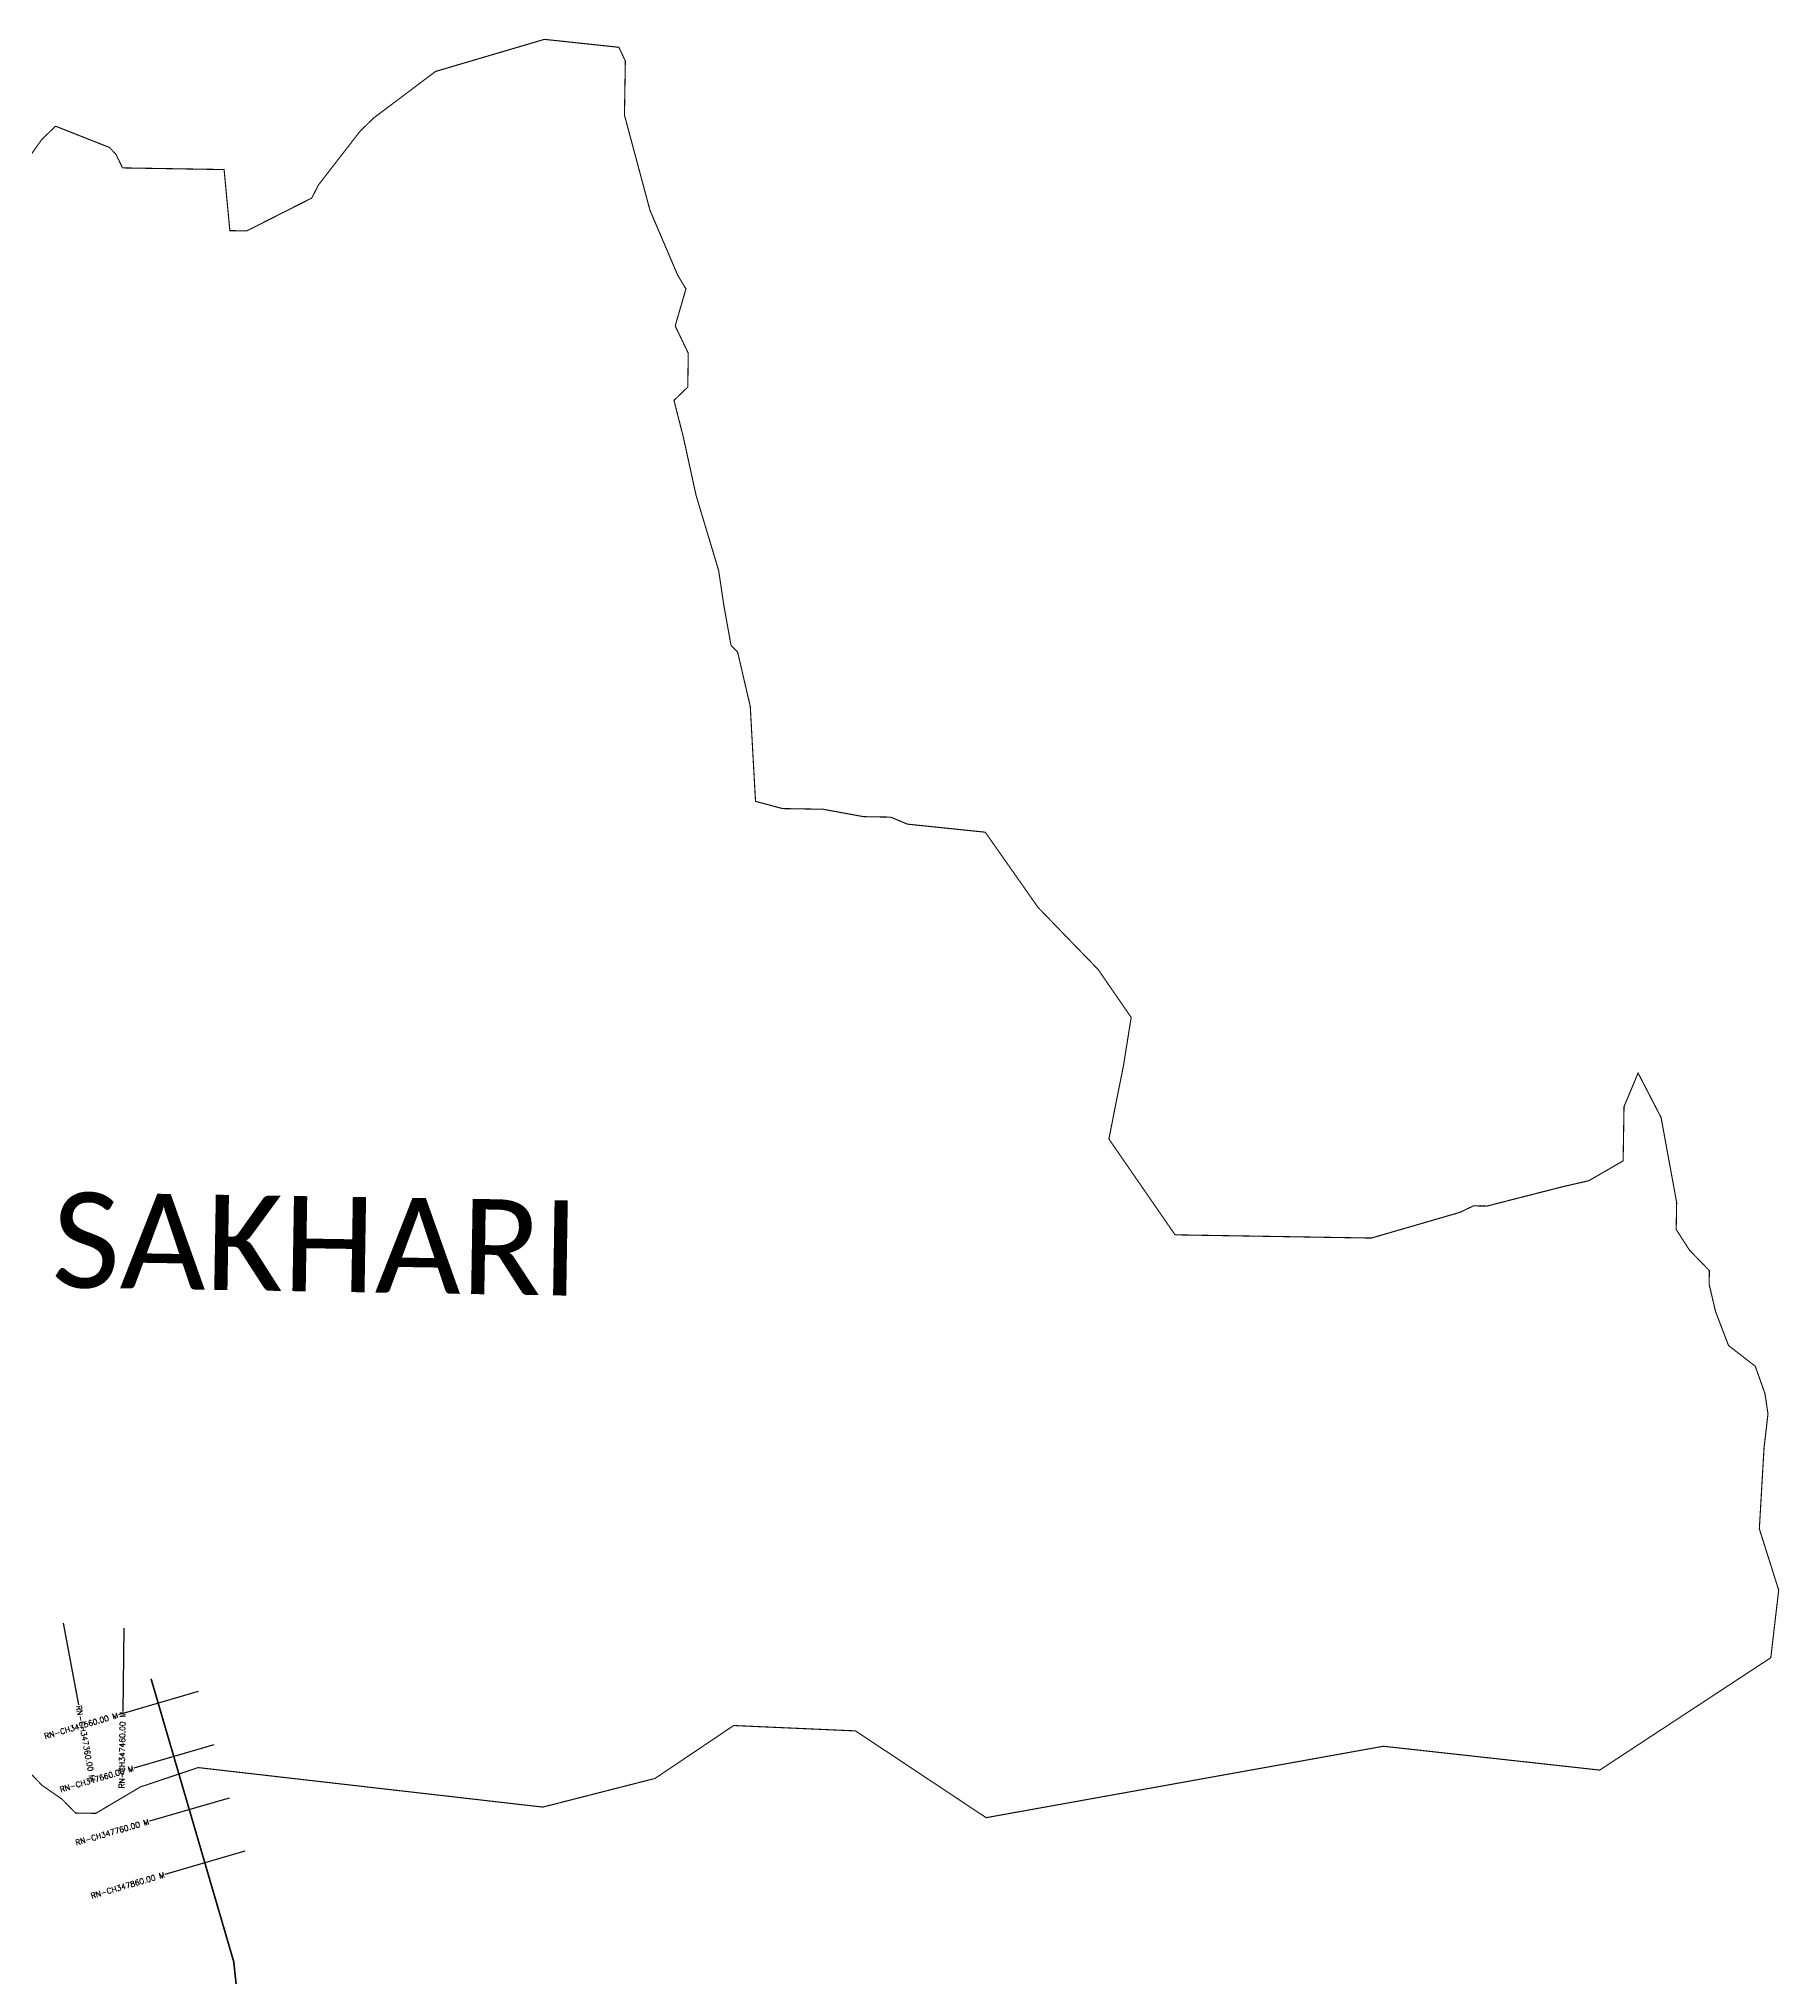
# Model space of a CAD drawing. Header units: metres. Extents: x 291069 to 296454, y 1979756 to 1986753.
# Drawn here: x 293312 to 296454, y 1983254 to 1986753 of the extents above; entities that cross this region are included whole.
import ezdxf
from ezdxf.enums import TextEntityAlignment as Align

# ---------------------------------------------------------------- set-up
doc = ezdxf.new("R2010")
doc.units = ezdxf.units.M
for name, color, linetype in [('CS', 134, 'Continuous'), ('CSMark', 6, 'Continuous'), ('NATURALLY PROTECTED', 3, 'Continuous'), ('VILLAGE NAME', 250, 'Continuous')]:
    doc.layers.add(name, color=color, linetype=linetype)
doc.styles.get("Standard").update_dxf_attribs({"font": 'simplex.shx'})

msp = doc.modelspace()

# ---------------------------------------------------------------- linework, layer by layer
at = {"color": 6, "const_width": 2, "flags": 128}
for points in [[(293342.1, 1986595), (293439.2, 1986556.7), (293451.2, 1986544.3), (293463.1, 1986519.7), (293646.4, 1986516.7), (293656.8, 1986406.5), (293687.4, 1986406), (293804.5, 1986465.2), (293817.1, 1986489.4), (293892, 1986586), (293916.8, 1986610.1), (294028.2, 1986693.8), (294224.7, 1986751.7), (294359, 1986737.4), (294370.8, 1986712.7), (294369.2, 1986614.9), (294415.3, 1986443.1), (294465.3, 1986326.1), (294480.2, 1986301.4), (294460.8, 1986234.5), (294484.4, 1986185.2), (294483.5, 1986124.1), (294458.6, 1986100.1), (294467.2, 1986066.3), (294475.3, 1986034.6), (294498.6, 1985928.3), (294539.2, 1985793.1), (294548.6, 1985730.4), (294561.5, 1985658.3), (294573.5, 1985645.9), (294596.3, 1985547.8), (294605.8, 1985376.5), (294654.5, 1985363.4), (294727.8, 1985362.2), (294800.9, 1985348.8), (294849.8, 1985348), (294880.1, 1985335.3), (295020.5, 1985320.8), (295116, 1985184.8), (295224.3, 1985073), (295284, 1984986.5), (295274.5, 1984927.2), (295271.7, 1984909.7), (295270.4, 1984901.2), (295259.6, 1984847.2), (295243.7, 1984767.1), (295363.2, 1984594.1), (295717.6, 1984588.3), (295877.2, 1984634.6), (295901.9, 1984646.4), (295926.3, 1984646), (296017.7, 1984669.4), (296065.4, 1984681.5), (296110.4, 1984691.9), (296172.1, 1984727.6), (296173.7, 1984825.4), (296199.1, 1984886.1), (296240.6, 1984805.9), (296268.7, 1984652.7), (296267.9, 1984603.8), (296291.7, 1984566.7), (296327.8, 1984529.5), (296327.4, 1984505), (296338.8, 1984456), (296362.3, 1984394.4), (296410.6, 1984357), (296428.1, 1984307.8), (296433.6, 1984271), (296428.6, 1984228), (296426.5, 1984210), (296418, 1984063.5), (296452.9, 1983952.9), (296438.7, 1983830.9), (296129.8, 1983628.1), (295739.3, 1983671.1), (295022.1, 1983542.2), (294786.3, 1983698.8), (294566.4, 1983708.5), (294424.3, 1983613), (294221.8, 1983561.3), (293599.5, 1983632.6), (293495.1, 1983597.6), (293414.8, 1983550), (293378.1, 1983550.6), (293354.1, 1983575.4), (293317.8, 1983600.5), (293293.8, 1983625.3)], [(293179.6, 1986377.5), (293317.2, 1986570.9), (293342.1, 1986595)]]:
    msp.add_lwpolyline(points, dxfattribs=at)
at = {"layer": 'CS'}
for p, q in [((293356.1, 1983893.5), (293383.5, 1983746)), ((293465.2, 1983884.1), (293463.4, 1983734.1)), ((293599.6, 1983769.7), (293455.6, 1983727.6)), ((293627.6, 1983673.7), (293483.6, 1983631.6)), ((293655.6, 1983577.7), (293511.6, 1983535.7)), ((293683.7, 1983481.7), (293539.7, 1983439.7))]:
    msp.add_line(p, q, dxfattribs=at)
at = {"layer": 'NATURALLY PROTECTED', "const_width": 3, "flags": 128}
msp.add_lwpolyline([(293514.6, 1983792.9), (293663.8, 1983282.3), (293672.9, 1983197.9)], dxfattribs=at)

# ---------------------------------------------------------------- texts
at = {"layer": 'CSMark'}
msp.add_text('RN-CH347360.00 M', height=10, rotation=280.5254, dxfattribs=at).set_placement((293383.7, 1983745), align=Align.MIDDLE_LEFT)
for s, rotation, p in [('RN-CH347560.00 M', 16.2813, (293454.6, 1983727.4)), ('RN-CH347460.00 M', 89.293, (293463.3, 1983733.1)), ('RN-CH347660.00 M', 16.2813, (293482.7, 1983631.4)), ('RN-CH347760.00 M', 16.2813, (293510.7, 1983535.4)), ('RN-CH347860.00 M', 16.2813, (293538.7, 1983439.4))]:
    msp.add_text(s, height=10, rotation=rotation, dxfattribs=at).set_placement(p, align=Align.MIDDLE_RIGHT)
at = {"layer": 'VILLAGE NAME', "insert": (293337.4, 1984671.3), "char_height": 171.752, "attachment_point": 1, "rotation": 359.0691}
msp.add_mtext_dynamic_manual_height_columns('{\\fCalibri|b0|i0|c0|p34;SAKHARI}', width=1273.44, gutter_width=858.8, heights=[0], dxfattribs=at)

doc.saveas('drawing.dxf')
